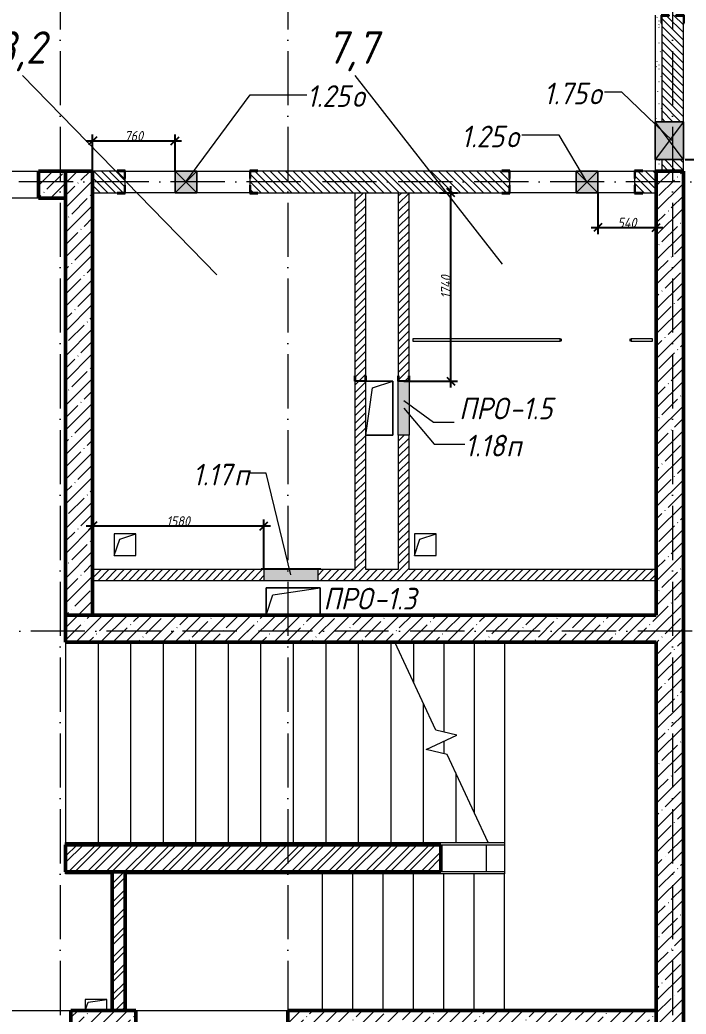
# Model space of a CAD drawing. Header units: millimetres. Extents: x -12989 to 629078, y -109036 to 555275.
# Drawn here: x 581592 to 587739, y 321288 to 330468 of the extents above; entities that cross this region are included whole.
import ezdxf

# ---------------------------------------------------------------- set-up
doc = ezdxf.new("R2010")
doc.units = ezdxf.units.MM
doc.linetypes.add('50_200_ШТРИХ_1Т_ш5_п1_п1_', pattern=[700, 500, -100, 0, -100])
for name, color, linetype, lineweight in [('A-____-____-DIMS', 7, 'Continuous', 9), ('A-DETL-GENF-OTLN', 7, 'Continuous', 9), ('A-DOOR-OPNG-MCUT', 7, 'Continuous', 35), ('A-FLOR-____-OTLN', 7, 'Continuous', 9), ('A-GENM-____-IDEN', 7, 'Continuous', 9), ('A-GENM-____-MCUT', 7, 'Continuous', 25), ('A-GENM-____-OTLN', 7, 'Continuous', 9), ('A-GENM-____-OTLN-1', 7, 'Continuous', 25), ('A-GLAZ-____-IDEN', 7, 'Continuous', 9), ('A-GLAZ-____-OTLN', 7, 'Continuous', 9), ('A-WALL-____-MCUT', 7, 'Continuous', 13), ('A-WALL-____-MCUT-2', 7, 'Continuous', 50), ('A-WALL-____-OTLN', 7, 'Continuous', 9), ('A-WALL-____-PATT-1', 7, 'Continuous', 9), ('A-WALL-FNSH-MCUT-1', 7, 'Continuous', 9), ('I-WALL-____-OTLN', 7, 'Continuous', 9), ('S-GRID-____-OTLN-1', 7, '50_200_ШТРИХ_1Т_ш5_п1_п1_', 9), ('S-STRS-____-MBND', 7, 'Continuous', 9), ('S-STRS-____-OTLN-1', 7, 'Continuous', 9)]:
    doc.layers.add(name, color=color, linetype=linetype, lineweight=lineweight)
for name, color, linetype, lineweight, true_color in [('A-AREA-IDEN-1', 7, 'Continuous', 9, 0xaaaaaa), ('A-DOOR-____-OTLN-1', 7, 'Continuous', 9, 0xffffff), ('A-GLAZ-____-OTLN-1', 7, 'Continuous', 9, 0xc0c0c0), ('A-WALL-____-PATT-2', 7, 'Continuous', 9, 0x787878)]:
    doc.layers.add(name, color=color, linetype=linetype, lineweight=lineweight, true_color=true_color)
doc.styles.add('ISOCPEUR_I', font='isocpeui.ttf', dxfattribs={"width": 0.9, "height": 2.5})
doc.styles.add('ISOCPEUR_I_11', font='isocpeui.ttf', dxfattribs={"width": 0.9, "height": 200})
doc.styles.add('ISOCPEUR_I_7', font='isocpeui.ttf', dxfattribs={"width": 0.9, "height": 90})
doc.dimstyles.new('ISO-1_8_0_9К_СРЕДНИЙ_Кладочные_1', dxfattribs={"dimscale": 304.8, "dimtxt": 89.638306, "dimasz": 0.246063, "dimexe": 0.19685, "dimexo": 0, "dimgap": 0, "dimtad": 1, "dimdec": 3, "dimrnd": 0.001, "dimdsep": 46, "dimtxsty": 'ISOCPEUR_I_7', "dimblk1": 'OBLIQUE', "dimblk2": 'OBLIQUE', "dimsah": 1, "dimcen": 0.09, "dimdle": 0.19685, "dimazin": 0, "dimtfac": 1, "dimtdec": 4, "dimtix": 1, "dimtmove": 0, "dimatfit": 3, "dimfxl": 1, "dimtvp": 1, "dimtolj": 1, "dimtzin": 0, "dimarcsym": 2})
doc.dimstyles.new('ISO-1_8_0_9К_СРЕДНИЙ_Кладочные_2', dxfattribs={"dimscale": 304.8, "dimtxt": 89.638306, "dimasz": 0.246063, "dimexe": 0.19685, "dimexo": 0, "dimgap": 0, "dimtad": 1, "dimdec": 3, "dimrnd": 0.001, "dimdsep": 46, "dimtxsty": 'ISOCPEUR_I_7', "dimblk1": 'OBLIQUE', "dimblk2": 'OBLIQUE', "dimsah": 1, "dimcen": 0.09, "dimdle": 0.19685, "dimazin": 0, "dimtfac": 1, "dimtdec": 4, "dimtix": 1, "dimtmove": 1, "dimatfit": 3, "dimfxl": 1, "dimtvp": 1, "dimtolj": 1, "dimtzin": 0, "dimarcsym": 2})
pattern_1 = [(135, (513013.31, 265891.49), (-35.35534, -35.35534), [])]
pattern_2 = [(45, (513013.31, 265891.49), (-35.35534, 35.35534), [])]
pattern_3 = [(45, (513013.31, 265891.49), (-85.53659, 85.53659), []), (45, (513070.34, 265891.49), (-85.53659, 85.53659), [])]
pattern_4 = [(45, (513013.31, 265891.49), (-114.04925, 114.04925), []), (45, (513127.36, 265891.49), (-114.04925, 114.04925), [201.612, -40.322, 3.353, -36.97])]

# ---------------------------------------------------------------- blocks, each defined once
blk = doc.blocks.new('DOR_ДУ_распашная__1Ст_Прямоугольная_ШЕР - Вн_650х2100h_Кабинки С_у-17949503-АР1_План отверстий 1 этажа в осях 1-64_Ю-ЯЯ')
at = {"layer": 'A-DOOR-OPNG-MCUT'}
for p, q in [((-325, 10), (-325, -10)), ((325, -10), (325, 10))]:
    blk.add_line(p, q, dxfattribs=at)
blk = doc.blocks.new('Фахверк_СКБ_Уголок - 200_4010-27904266-АР1_План отверстий 1 этажа в осях 1-64_Ю-ЯЯ')
at = {"layer": 'A-GENM-____-MCUT'}
for p, q in [((125, 156), (50, 156)), ((50, 156), (50, 150)), ((50, 150), (119, 150)), ((119, 150), (119, 81)), ((125, 81), (125, 156)), ((119, 81), (125, 81)), ((125, 19), (119, 19)), ((119, 19), (119, -50)), ((125, -56), (125, 19)), ((119, -50), (50, -50)), ((50, -50), (50, -56)), ((50, -56), (125, -56))]:
    blk.add_line(p, q, dxfattribs=at)
blk = doc.blocks.new('154_Фахверк_СКБ_Швеллер - Тип_100_4010-28107991-АР1_План отверстий 1 этажа в осях 1-64_Ю-ЯЯ')
at = {"layer": 'A-GENM-____-MCUT'}
for p, q in [((125, 50), (175, 50)), ((125, -50), (125, 50)), ((128, 47), (128, -47)), ((175, 47), (128, 47)), ((175, 50), (175, 47)), ((175, -50), (125, -50)), ((128, -47), (175, -47)), ((175, -47), (175, -50))]:
    blk.add_line(p, q, dxfattribs=at)
blk = doc.blocks.new('154_Стойка_СКБ_Уголок - СМ-2230_200-28216496-АР1_План отверстий 1 этажа в осях 1-64_Ю-ЯЯ')
at = {"layer": 'A-GENM-____-MCUT'}
for p, q in [((125, 156), (125, 81)), ((200, 156), (125, 156)), ((131, 81), (131, 150)), ((131, 150), (200, 150)), ((200, 150), (200, 156)), ((125, 81), (131, 81)), ((131, 19), (125, 19)), ((125, 19), (125, -56)), ((131, -50), (131, 19)), ((125, -56), (200, -56)), ((200, -50), (131, -50)), ((200, -56), (200, -50))]:
    blk.add_line(p, q, dxfattribs=at)
blk = doc.blocks.new('154_Стойка_СКБ_Уголок - СМ-2590_200-37111837-АР1_План отверстий 1 этажа в осях 1-64_Ю-ЯЯ')
at = {"layer": 'A-GENM-____-MCUT'}
for p, q in [((125, 156), (125, 81)), ((200, 156), (125, 156)), ((131, 81), (131, 150)), ((131, 150), (200, 150)), ((200, 150), (200, 156)), ((125, 81), (131, 81)), ((131, 19), (125, 19)), ((125, 19), (125, -56)), ((131, -50), (131, 19)), ((125, -56), (200, -56)), ((200, -50), (131, -50)), ((200, -56), (200, -50))]:
    blk.add_line(p, q, dxfattribs=at)
blk = doc.blocks.new('AR_Отверстие Ниша - Лючок-32401590-АР1_План отверстий 1 этажа в осях 1-64_Ю-ЯЯ')
at = {"layer": 'A-GLAZ-____-OTLN'}
blk.add_hatch(color=256, dxfattribs=at).paths.add_polyline_path([(250, -47), (250, 50), (-250, 50), (-250, -50), (250, -50)], flags=0)
for p, q in [((-250, 50), (250, 50)), ((250, 50), (250, -50)), ((250, -50), (-250, -50))]:
    blk.add_line(p, q, dxfattribs=at)
blk = doc.blocks.new('AR_Отверстие Ниша - Лючок-32401620-АР1_План отверстий 1 этажа в осях 1-64_Ю-ЯЯ')
at = {"layer": 'A-GLAZ-____-OTLN'}
blk.add_hatch(color=256, dxfattribs=at).paths.add_polyline_path([(250, -50), (250, 50), (-250, 50), (-250, -50), (27.8, -50)], flags=0)
for p, q in [((250, 50), (-250, 50)), ((-250, 50), (-250, -50)), ((250, -50), (250, 50)), ((-250, -50), (250, -50))]:
    blk.add_line(p, q, dxfattribs=at)
blk = doc.blocks.new('Л_Общий_Лючок - Лючок-29683801-АР1_План отверстий 1 этажа в осях 1-64_Ю-ЯЯ')
at = {"layer": 'A-GLAZ-____-OTLN-1'}
blk.add_hatch(color=256, dxfattribs=at).paths.add_polyline_path([(-24, 6), (-24, 0), (524, 0), (524, 6), (0, 6)], flags=0)
at = {"layer": 'A-GLAZ-____-OTLN'}
for p, q in [((524, 6), (-24, 6)), ((-24, 6), (-24, 0)), ((524, 6), (524, 0))]:
    blk.add_line(p, q, dxfattribs=at)
blk = doc.blocks.new('AR_Отверстие прямоугольное _в плите_ - AR_Отверстие прямоугольное _в плите_-V193-АР1_План отверстий 1 этажа в осях 1-64_Ю-ЯЯ')
at = {"layer": 'A-GENM-____-OTLN'}
for p, q in [((250, 125), (-250, 125)), ((-250, 125), (-250, -125)), ((-187.5, 62.5), (250, 125)), ((250, -125), (250, 125)), ((-250, -125), (-187.5, 62.5))]:
    blk.add_line(p, q, dxfattribs=at)
blk = doc.blocks.new('AR_Отверстие прямоугольное _в плите_ - AR_Отверстие прямоугольное _в плите_-30459597-АР1_План отверстий 1 этажа в осях 1-64_Ю-ЯЯ')
at = {"layer": 'A-GENM-____-OTLN'}
for p, q in [((100, 100), (-100, 100)), ((-100, 100), (-100, -100)), ((-50, 50), (100, 100)), ((100, -100), (100, 100)), ((-100, -100), (-50, 50)), ((-100, -100), (100, -100))]:
    blk.add_line(p, q, dxfattribs=at)
blk = doc.blocks.new('AR_Отверстие прямоугольное _в плите_ - AR_Отверстие прямоугольное _в плите_-V183-АР1_План отверстий 1 этажа в осях 1-64_Ю-ЯЯ')
at = {"layer": 'A-GENM-____-OTLN'}
for p, q in [((125, 250), (-125, 250)), ((-125, -250), (-62.5, 187.5)), ((-62.5, 187.5), (125, 250)), ((125, -250), (125, 250)), ((-125, -250), (125, -250))]:
    blk.add_line(p, q, dxfattribs=at)
blk = doc.blocks.new('AR_Отверстие прямоугольное _в плите_ - AR_Отверстие прямоугольное _в плите_-V227-АР1_План отверстий 1 этажа в осях 1-64_Ю-ЯЯ')
at = {"layer": 'A-GENM-____-OTLN'}
for p, q in [((100, 50), (-100, 50)), ((-100, 50), (-100, -50)), ((-100, -50), (-75, 25)), ((-75, 25), (100, 50)), ((100, -50), (100, 50))]:
    blk.add_line(p, q, dxfattribs=at)
blk = doc.blocks.new('AR_Отверстие прямоугольное _в стене__БезПР - AR_Отверстие прямоугольное _в стене__БезПР-37119476-АР1_План отверстий 1 этажа в осях 1-64_Ю-ЯЯ')
at = {"layer": 'A-GLAZ-____-OTLN'}
blk.add_hatch(color=256, dxfattribs=at).paths.add_polyline_path([(175, 100), (-175, 100), (-175, -160), (175, -160)], flags=0)
at = {"layer": 'A-DETL-GENF-OTLN'}
for p, q in [((-175, -160), (-175, 100)), ((-175, 100), (175, 100)), ((175, 100), (-175, -160)), ((-175, 100), (175, -160)), ((175, 100), (-175, 100)), ((-175, 100), (-175, -160)), ((175, 100), (175, -160)), ((175, -160), (175, 100)), ((175, -160), (-175, -160)), ((-175, -160), (175, -160))]:
    blk.add_line(p, q, dxfattribs=at)
blk = doc.blocks.new('AR_Отверстие прямоугольное _в стене__БезПР - AR_Отверстие прямоугольное _в стене__БезПР-36427864-АР1_План отверстий 1 этажа в осях 1-64_Ю-ЯЯ')
at = {"layer": 'A-GLAZ-____-OTLN'}
blk.add_hatch(color=256, dxfattribs=at).paths.add_polyline_path([(100, -100), (100, 100), (-100, 100), (-100, -100)], flags=0)
at = {"layer": 'A-DETL-GENF-OTLN'}
for p, q in [((-100, -100), (-100, 100)), ((-100, 100), (100, 100)), ((100, 100), (-100, -100)), ((-100, 100), (100, -100)), ((100, 100), (-100, 100)), ((-100, 100), (-100, -100)), ((100, 100), (100, -100)), ((100, -100), (100, 100)), ((100, -100), (-100, -100)), ((-100, -100), (100, -100))]:
    blk.add_line(p, q, dxfattribs=at)
at = {"layer": 'A-GLAZ-____-OTLN'}
blk.add_line((100, 100), (-100, 100), dxfattribs=at)
blk = doc.blocks.new('_Oblique')
at = {"color": 0, "linetype": 'ByBlock', "lineweight": -2}
blk.add_line((-0.5, -0.5), (0.5, 0.5), dxfattribs=at)
blk = doc.blocks.new('*D5556')
at = {"layer": 'A-____-____-DIMS', "color": 0, "lineweight": -2, "transparency": 16777216}
for p, q in [((585568.1, 327072.5), (585568.1, 328932.5)), ((585462, 328872.5), (585628.1, 328872.5)), ((585134.7, 327132.5), (585628.1, 327132.5))]:
    blk.add_line(p, q, dxfattribs=at)
at = {"layer": 'Defpoints', "color": 0, "transparency": 16777216}
for p in [(585462, 328872.5), (585568.1, 328872.5), (585134.7, 327132.5)]:
    blk.add_point(p, dxfattribs=at)
at = {"layer": 'A-____-____-DIMS', "color": 0, "lineweight": -2, "transparency": 16777216, "xscale": 75, "yscale": 75, "zscale": 75}
for p, rotation in [((585568.1, 328872.5), 90), ((585568.1, 327132.5), 270)]:
    blk.add_blockref('_Oblique', p, dxfattribs=dict(at, rotation=rotation))
at = {"layer": 'A-____-____-DIMS', "color": 0, "transparency": 16777216, "insert": (585522.5, 328002.5), "char_height": 90, "width": 521.281, "attachment_point": 5, "rotation": 90, "style": 'ISOCPEUR_I_7'}
blk.add_mtext('\\A1;1740', dxfattribs=at)
blk = doc.blocks.new('*D5557')
at = {"layer": 'A-____-____-DIMS', "color": 0, "lineweight": -2, "transparency": 16777216}
for p, q in [((582263.3, 325901), (582263.3, 325735)), ((583843.3, 325395.6), (583843.3, 325855)), ((582203.3, 325795), (583903.3, 325795))]:
    blk.add_line(p, q, dxfattribs=at)
at = {"layer": 'Defpoints', "color": 0, "transparency": 16777216}
for p in [(582263.3, 325901), (583843.3, 325795), (583843.3, 325395.6)]:
    blk.add_point(p, dxfattribs=at)
at = {"layer": 'A-____-____-DIMS', "color": 0, "lineweight": -2, "transparency": 16777216, "xscale": 75, "yscale": 75, "zscale": 75, "rotation": 180}
blk.add_blockref('_Oblique', (582263.3, 325795), dxfattribs=at)
at = {"layer": 'A-____-____-DIMS', "color": 0, "lineweight": -2, "transparency": 16777216, "xscale": 75, "yscale": 75, "zscale": 75}
blk.add_blockref('_Oblique', (583843.3, 325795), dxfattribs=at)
at = {"layer": 'A-____-____-DIMS', "color": 0, "transparency": 16777216, "insert": (583053.3, 325840), "char_height": 90, "width": 504.733, "attachment_point": 5, "style": 'ISOCPEUR_I_7'}
blk.add_mtext('\\A1;1580', dxfattribs=at)
blk = doc.blocks.new('*D5619')
at = {"layer": 'A-____-____-DIMS', "color": 0, "lineweight": -2, "transparency": 16777216}
for p, q in [((587730.7, 329177.5), (588475, 329177.5)), ((588415, 329177.5), (588415, 329012.5)), ((588013.3, 329072.5), (588475, 329072.5)), ((588415, 329072.5), (588415, 328754.9))]:
    blk.add_line(p, q, dxfattribs=at)
at = {"layer": 'Defpoints', "color": 0, "transparency": 16777216}
for p in [(587730.7, 329177.5), (588415, 329177.5), (588013.3, 329072.5)]:
    blk.add_point(p, dxfattribs=at)
at = {"layer": 'A-____-____-DIMS', "color": 0, "lineweight": -2, "transparency": 16777216, "xscale": 75, "yscale": 75, "zscale": 75}
for p, rotation in [((588415, 329177.5), 90), ((588415, 329072.5), 270)]:
    blk.add_blockref('_Oblique', p, dxfattribs=dict(at, rotation=rotation))
at = {"layer": 'A-____-____-DIMS', "color": 0, "transparency": 16777216, "insert": (588283.6, 328630.8), "char_height": 90, "width": 368.207, "attachment_point": 1, "rotation": 90, "line_spacing_factor": 1.149209, "style": 'ISOCPEUR_I_7'}
blk.add_mtext('\\A1;105', dxfattribs=at)
blk = doc.blocks.new('*D5635')
at = {"layer": 'A-____-____-DIMS', "color": 0, "lineweight": -2, "transparency": 16777216}
for p, q in [((582263.3, 329072.5), (582263.3, 329410.8)), ((583023.3, 329072.5), (583023.3, 329410.8)), ((582203.3, 329350.8), (583083.3, 329350.8))]:
    blk.add_line(p, q, dxfattribs=at)
at = {"layer": 'Defpoints', "color": 0, "transparency": 16777216}
for p in [(583023.3, 329350.8), (582263.3, 329072.5), (583023.3, 329072.5)]:
    blk.add_point(p, dxfattribs=at)
at = {"layer": 'A-____-____-DIMS', "color": 0, "lineweight": -2, "transparency": 16777216, "xscale": 75, "yscale": 75, "zscale": 75, "rotation": 180}
blk.add_blockref('_Oblique', (582263.3, 329350.8), dxfattribs=at)
at = {"layer": 'A-____-____-DIMS', "color": 0, "lineweight": -2, "transparency": 16777216, "xscale": 75, "yscale": 75, "zscale": 75}
blk.add_blockref('_Oblique', (583023.3, 329350.8), dxfattribs=at)
at = {"layer": 'A-____-____-DIMS', "color": 0, "transparency": 16777216, "insert": (582643.3, 329396.4), "char_height": 90, "width": 409.578, "attachment_point": 5, "style": 'ISOCPEUR_I_7'}
blk.add_mtext('\\A1;760', dxfattribs=at)
blk = doc.blocks.new('*D5636')
at = {"layer": 'A-____-____-DIMS', "color": 0, "lineweight": -2, "transparency": 16777216}
for p, q in [((586923.3, 328872.5), (586923.3, 328490.8)), ((587463.3, 328656.9), (587463.3, 328490.8)), ((586863.3, 328550.8), (587523.3, 328550.8))]:
    blk.add_line(p, q, dxfattribs=at)
at = {"layer": 'Defpoints', "color": 0, "transparency": 16777216}
for p in [(586923.3, 328872.5), (587463.3, 328656.9), (587463.3, 328550.8)]:
    blk.add_point(p, dxfattribs=at)
at = {"layer": 'A-____-____-DIMS', "color": 0, "lineweight": -2, "transparency": 16777216, "xscale": 75, "yscale": 75, "zscale": 75, "rotation": 180}
blk.add_blockref('_Oblique', (586923.3, 328550.8), dxfattribs=at)
at = {"layer": 'A-____-____-DIMS', "color": 0, "lineweight": -2, "transparency": 16777216, "xscale": 75, "yscale": 75, "zscale": 75}
blk.add_blockref('_Oblique', (587463.3, 328550.8), dxfattribs=at)
at = {"layer": 'A-____-____-DIMS', "color": 0, "transparency": 16777216, "insert": (587193.3, 328595.8), "char_height": 90, "width": 426.127, "attachment_point": 5, "style": 'ISOCPEUR_I_7'}
blk.add_mtext('\\A1;540', dxfattribs=at)

msp = doc.modelspace()

# ---------------------------------------------------------------- hatches: boundary and pattern name
at = {"layer": 'A-WALL-____-PATT-1'}
h = msp.add_hatch(dxfattribs=at)
h.set_pattern_fill('FP_6', color=256, style=0, pattern_type=2)
h.set_pattern_definition(pattern_1)
h.paths.add_polyline_path([(587513.3109, 329072.5335), (587713.3109, 329072.5335), (587713.3109, 329177.5335), (587513.3109, 329177.5335)], flags=0)
h.paths.add_polyline_path([(587650.1165, 329527.5335), (587713.3109, 329527.5335), (587713.3109, 330506.5335), (587644.3109, 330506.5335), (587644.3109, 330512.5335), (587582.3109, 330512.5335), (587582.3109, 330506.5335), (587513.3109, 330506.5335), (587513.3109, 329527.5335)], flags=0)
h.paths.add_polyline_path([(587644.3109, 332732.5335), (587644.3109, 332738.5335), (587713.3109, 332738.5335), (587713.3109, 333072.5335), (587513.3109, 333072.5335), (587513.3109, 332738.5335), (587582.3109, 332738.5335), (587582.3109, 332732.5335)], flags=0)
h = msp.add_hatch(dxfattribs=at)
h.set_pattern_fill('FP_13', color=256, style=0, pattern_type=2)
h.set_pattern_definition(pattern_4)
h.paths.add_polyline_path([(582013.3109, 328822.5335), (582013.3109, 329072.5335), (581763.3109, 329072.5335), (581763.3109, 328822.5335)], flags=0)
h.paths.add_polyline_path([(580162.9275, 328822.5335), (580163.3109, 328822.5335), (580162.9275, 329072.5335), (579963.3109, 329072.5335), (579963.3109, 328822.5335)], flags=0)
h = msp.add_hatch(dxfattribs=at)
h.set_pattern_fill('FP_13', color=256, style=0, pattern_type=2)
h.set_pattern_definition(pattern_4)
h.paths.add_polyline_path([(582263.3109, 324972.5335), (582263.3109, 329072.5335), (582013.3109, 329072.5335), (582013.3109, 324972.5335)], flags=0)
h = msp.add_hatch(dxfattribs=at)
h.set_pattern_fill('FP_6', color=256, style=0, pattern_type=2)
h.set_pattern_definition(pattern_1)
h.paths.add_polyline_path([(587463.3109, 328872.5335), (587463.3109, 329072.5335), (587269.3109, 329072.5335), (587269.3109, 329003.5335), (587263.3109, 329003.5335), (587263.3109, 328941.5335), (587269.3109, 328941.5335), (587269.3109, 328872.5335), (587338.3109, 328872.5335)], flags=0)
h.paths.add_polyline_path([(583788.3109, 328872.5335), (586107.3109, 328873.0335), (586107.3109, 328941.5335), (586113.3109, 328941.5335), (586113.3109, 329003.5335), (586107.3109, 329003.5335), (586107.3109, 329072.5335), (583719.3109, 329072.0335), (583719.3109, 329003.5335), (583713.3109, 329003.5335), (583713.3109, 328941.5335), (583719.3109, 328941.5335), (583719.3109, 328872.5335)], flags=0)
h.paths.add_polyline_path([(582488.3109, 328872.5335), (582557.3109, 328872.5335), (582557.3109, 328941.5335), (582563.3109, 328941.5335), (582563.3109, 329003.5335), (582557.3109, 329003.5335), (582557.3109, 329072.5335), (582263.3109, 329072.5335), (582263.3109, 328872.5335), (582357.3109, 328872.5335)], flags=0)
h = msp.add_hatch(dxfattribs=at)
h.set_pattern_fill('FP_13', color=256, style=0, pattern_type=2)
h.set_pattern_definition(pattern_4)
h.paths.add_polyline_path([(587674.8054, 321072.5335), (587713.3109, 321072.5335), (587713.3109, 329072.5335), (587463.3109, 329072.5335), (587463.3109, 321072.5335)], flags=0)
h = msp.add_hatch(dxfattribs=at)
h.set_pattern_fill('FP_5', color=256, style=0, pattern_type=2)
h.set_pattern_definition(pattern_2)
h.paths.add_polyline_path([(584683.3109, 325392.5335), (584783.3109, 325392.5335), (584783.3109, 327132.5335), (584683.3109, 327132.5335), (584683.3109, 326344.3197)], flags=0)
h.paths.add_polyline_path([(584780.3109, 327135.5335), (584780.3109, 327182.5335), (584783.3109, 327182.5335), (584783.3109, 328872.5335), (584683.3109, 328872.5335), (584683.3109, 327182.5335), (584686.3109, 327182.5335), (584686.3109, 327135.5335)], flags=0)
h = msp.add_hatch(dxfattribs=at)
h.set_pattern_fill('FP_5', color=256, style=0, pattern_type=2)
h.set_pattern_definition(pattern_2)
h.paths.add_polyline_path([(585083.3109, 325392.5335), (585183.3109, 325392.5335), (585183.3109, 326632.5335), (585083.3109, 326632.5335), (585083.3109, 326344.3197)], flags=0)
h.paths.add_polyline_path([(585086.3109, 327135.5335), (585180.3109, 327135.5335), (585180.3109, 327182.5335), (585183.3109, 327182.5335), (585183.3109, 328872.5335), (585083.3109, 328872.5335), (585083.3109, 327182.5335), (585086.3109, 327182.5335)], flags=0)
h = msp.add_hatch(dxfattribs=at)
h.set_pattern_fill('FP_5', color=256, style=0, pattern_type=2)
h.set_pattern_definition(pattern_2)
h.paths.add_polyline_path([(587232.9302, 325292.5335), (587463.3109, 325292.5335), (587463.3109, 325392.5335), (584343.3109, 325392.5335), (584343.3109, 325292.5335), (585465.4295, 325292.5335)], flags=0)
h.paths.add_polyline_path([(583843.3109, 325292.5335), (583843.3109, 325392.5335), (582263.3109, 325392.5335), (582263.3109, 325292.5335), (583697.9289, 325292.5335)], flags=0)
h = msp.add_hatch(dxfattribs=at)
h.set_pattern_fill('FP_13', color=256, style=0, pattern_type=2)
h.set_pattern_definition(pattern_4)
h.paths.add_polyline_path([(587463.3109, 324722.5335), (587463.3109, 324972.5335), (582013.3109, 324972.5335), (582013.3109, 324722.5335), (587232.9302, 324722.5335)], flags=0)
h = msp.add_hatch(dxfattribs=at)
h.set_pattern_fill('FP_3', color=256, style=0, pattern_type=2)
h.set_pattern_definition(pattern_3)
h.paths.add_polyline_path([(585476.3759, 322602.5335), (585476.3759, 322852.5335), (582013.3109, 322852.5335), (582013.3109, 322602.5335), (585465.4295, 322602.5335)], flags=0)
h = msp.add_hatch(dxfattribs=at)
h.set_pattern_fill('FP_3', color=256, style=0, pattern_type=2)
h.set_pattern_definition(pattern_3)
h.paths.add_polyline_path([(582563.3109, 321322.5335), (582563.3109, 322602.5335), (582443.3109, 322602.5335), (582443.3109, 321322.5335)], flags=0)
h = msp.add_hatch(dxfattribs=at)
h.set_pattern_fill('FP_13', color=256, style=0, pattern_type=2)
h.set_pattern_definition(pattern_4)
h.paths.add_polyline_path([(587313.3109, 321072.5335), (587463.3109, 321072.5335), (587463.3109, 321322.5335), (584063.3109, 321322.5335), (584063.3109, 321072.5335), (587232.9302, 321072.5335)], flags=0)
h.paths.add_polyline_path([(582663.3109, 321072.5335), (582663.3109, 321322.5335), (582063.3109, 321322.5335), (582063.3109, 321072.5335)], flags=0)
at = {"layer": 'A-WALL-____-PATT-2'}
h = msp.add_hatch(dxfattribs=at)
h.set_pattern_fill('FP_187', color=256, style=0, pattern_type=2)
h.set_pattern_definition([(0, (513013.31, 265891.49), (203.2, 50.8), [3.353, -149.047, 3.353, -149.047, -812.8]), (0, (513013.31, 265891.49), (203.2, 50.8), [-304.8, 3.353, -301.447, 3.353, -149.047, -355.6]), (0, (513013.31, 265891.49), (203.2, 50.8), [-762, 3.353, -98.247, 3.353, -250.647]), (120, (513089.51, 265916.89), (-145.59409, 150.576362), [3.353, -149.047, 3.353, -149.047, -812.8]), (120, (513089.51, 265916.89), (-145.59409, 150.576362), [-304.8, 3.353, -301.447, 3.353, -149.047, -355.6]), (120, (513089.51, 265916.89), (-145.59409, 150.576362), [-762, 3.353, -98.247, 3.353, -250.647]), (240, (513114.91, 266018.49), (-57.60591, -201.376362), [3.353, -149.047, 3.353, -149.047, -812.8]), (240, (513114.91, 266018.49), (-57.60591, -201.376362), [-304.8, 3.353, -301.447, 3.353, -149.047, -355.6]), (240, (513114.91, 266018.49), (-57.60591, -201.376362), [-762, 3.353, -98.247, 3.353, -250.647])])
h.paths.add_polyline_path([(587453.3109, 329072.5335), (587513.3109, 329072.5335), (587513.3109, 329177.5335), (587453.3109, 329177.5335)], flags=0)
h.paths.add_polyline_path([(587453.3109, 329527.5335), (587513.3109, 329527.5335), (587513.3109, 330437.5335), (587507.3109, 330437.5335), (587507.3109, 330512.5335), (587453.3109, 330512.5335), (587453.3109, 329573.2899)], flags=0)
h.paths.add_polyline_path([(587507.3109, 332732.5335), (587507.3109, 332807.5335), (587513.3109, 332807.5335), (587513.3109, 333072.5335), (587453.3109, 333072.5335), (587453.3109, 332732.5335)], flags=0)

# ---------------------------------------------------------------- linework, layer by layer
at = {"layer": 'A-AREA-IDEN-1'}
for p, q in [((583409.0589, 328114.4597), (581617.1984, 329953.0887)), ((586044.5811, 328211.6714), (584684.6919, 329953.0887))]:
    msp.add_line(p, q, dxfattribs=at)
at = {"layer": 'A-FLOR-____-OTLN'}
for p, q in [((584783.3109, 327132.5335), (585033.3109, 327132.5335)), ((585033.3109, 327132.5335), (585033.3109, 326632.5335)), ((585033.3109, 326632.5335), (584783.3109, 326632.5335)), ((583863.3109, 325222.5335), (584363.3109, 325222.5335)), ((583863.3109, 324972.5335), (583863.3109, 325222.5335)), ((584363.3109, 325222.5335), (584363.3109, 324972.5335)), ((582013.3109, 322852.5335), (582013.3109, 322872.5335)), ((582013.3109, 322582.5335), (582013.3109, 322602.5335)), ((582443.3109, 322582.5335), (582013.3109, 322582.5335)), ((584383.3109, 322582.5335), (582563.3109, 322582.5335)), ((584383.3109, 321322.5335), (584383.3109, 322582.5335))]:
    msp.add_line(p, q, dxfattribs=at)
at = {"layer": 'A-GENM-____-IDEN'}
for p, q in [((585133.3109, 326954.5826), (585406.6102, 326752.7991)), ((585406.6102, 326752.7991), (585597.3668, 326752.7991))]:
    msp.add_line(p, q, dxfattribs=at)
at = {"layer": 'A-GLAZ-____-IDEN'}
for p, q in [((583123.3109, 328972.5335), (583716.3562, 329776.9429)), ((583716.3562, 329776.9429), (584239.8389, 329776.9429)), ((587147.175, 329800.7181), (586985.2895, 329800.7181)), ((587613.3109, 329352.5335), (587147.175, 329800.7181)), ((586567.9024, 329403.7181), (586222.3088, 329403.7181)), ((586823.3109, 328972.5335), (586567.9024, 329403.7181)), ((585133.3109, 326882.5335), (585415.6306, 326549.6077)), ((585415.6306, 326549.6077), (585697.9502, 326549.6077)), ((583865.523, 326281.8084), (583711.6847, 326281.8084)), ((584093.3109, 325342.5335), (583865.523, 326281.8084))]:
    msp.add_line(p, q, dxfattribs=at)
at = {"layer": 'A-WALL-____-MCUT'}
for p, q in [((587513.3109, 330437.5335), (587513.3109, 329527.5335)), ((587713.3109, 329527.5335), (587713.3109, 330437.5335)), ((587513.3109, 329177.5335), (587513.3109, 329072.5335)), ((587713.3109, 329072.5335), (587713.3109, 329177.5335)), ((582488.3109, 329072.5335), (582263.3109, 329072.5335)), ((586038.3109, 329072.5335), (583788.3109, 329072.5335)), ((587463.3109, 329072.5335), (587338.3109, 329072.5335)), ((587463.3109, 329072.5335), (587463.3109, 329072.5335)), ((582563.3109, 328941.5335), (582563.3109, 329003.5335)), ((583713.3109, 329003.5335), (583713.3109, 328941.5335)), ((586113.3109, 328941.5335), (586113.3109, 329003.5335)), ((587263.3109, 329003.5335), (587263.3109, 328941.5335)), ((582263.3109, 328872.5335), (582488.3109, 328872.5335)), ((583788.3109, 328872.5335), (586038.3109, 328872.5335)), ((587338.3109, 328872.5335), (587463.3109, 328872.5335))]:
    msp.add_line(p, q, dxfattribs=at)
at = {"layer": 'A-WALL-____-MCUT-2'}
for p, q in [((581763.3109, 329072.5335), (581763.3109, 328822.5335)), ((582263.3109, 329072.5335), (581763.3109, 329072.5335)), ((582013.3109, 329072.5335), (582013.3109, 324722.5335)), ((582263.3109, 324972.5335), (582263.3109, 329072.5335)), ((587463.3109, 329072.5335), (587463.3109, 324972.5335)), ((587713.3109, 329072.5335), (587463.3109, 329072.5335)), ((587713.3109, 321072.5335), (587713.3109, 329072.5335)), ((581763.3109, 328822.5335), (582013.3109, 328822.5335)), ((582013.3109, 324972.5335), (587463.3109, 324972.5335)), ((582013.3109, 324722.5335), (587463.3109, 324722.5335)), ((587463.3109, 324722.5335), (587463.3109, 321072.5335)), ((585476.3759, 322852.5335), (582013.3109, 322852.5335)), ((582013.3109, 322852.5335), (582013.3109, 322602.5335)), ((585476.3759, 322602.5335), (585476.3759, 322852.5335)), ((582013.3109, 322602.5335), (585476.3759, 322602.5335)), ((582443.3109, 322602.5335), (582443.3109, 321322.5335)), ((582563.3109, 321322.5335), (582563.3109, 322602.5335)), ((582663.3109, 321322.5335), (582063.3109, 321322.5335)), ((582063.3109, 321322.5335), (582063.3109, 321072.5335)), ((582443.3109, 321322.5335), (582563.3109, 321322.5335)), ((582663.3109, 321072.5335), (582663.3109, 321322.5335)), ((587463.3109, 321322.5335), (584063.3109, 321322.5335)), ((584063.3109, 321322.5335), (584063.3109, 321072.5335))]:
    msp.add_line(p, q, dxfattribs=at)
at = {"layer": 'A-WALL-____-OTLN'}
for p, q in [((580163.3109, 329072.5335), (581763.3109, 329072.5335)), ((581763.3109, 328822.5335), (580163.3109, 328822.5335)), ((585476.3759, 322852.5335), (586063.3109, 322852.5335)), ((585896.3759, 322602.5335), (585896.3759, 322852.5335)), ((586063.3109, 322852.5335), (586063.3109, 322602.5335)), ((586063.3109, 322602.5335), (585476.3759, 322602.5335)), ((579963.3109, 321322.5335), (582063.3109, 321322.5335)), ((582663.3109, 321322.5335), (584063.3109, 321322.5335))]:
    msp.add_line(p, q, dxfattribs=at)
at = {"layer": 'A-WALL-FNSH-MCUT-1'}
for p, q in [((587453.3109, 330512.5335), (587453.3109, 329527.5335)), ((587453.3109, 329177.5335), (587453.3109, 329072.5335)), ((587453.3109, 329072.5335), (587463.3109, 329072.5335)), ((584683.3109, 328872.5335), (584683.3109, 327182.5335)), ((584783.3109, 327182.5335), (584783.3109, 328872.5335)), ((585083.3109, 328872.5335), (585083.3109, 327182.5335)), ((585183.3109, 327182.5335), (585183.3109, 328872.5335)), ((586578.3109, 327522.5335), (585218.3109, 327522.5335)), ((585218.3109, 327522.5335), (585218.3109, 327502.5335)), ((585218.3109, 327502.5335), (586578.3109, 327502.5335)), ((587428.3109, 327522.5335), (587228.3109, 327522.5335)), ((587228.3109, 327502.5335), (587428.3109, 327502.5335)), ((587428.3109, 327502.5335), (587428.3109, 327522.5335)), ((584683.3109, 327132.5335), (584683.3109, 325392.5335)), ((584783.3109, 325392.5335), (584783.3109, 327132.5335)), ((585083.3109, 326632.5335), (585083.3109, 325392.5335)), ((585183.3109, 325392.5335), (585183.3109, 326632.5335)), ((583843.3109, 325392.5335), (582263.3109, 325392.5335)), ((584683.3109, 325392.5335), (584343.3109, 325392.5335)), ((585083.3109, 325392.5335), (584783.3109, 325392.5335)), ((587463.3109, 325392.5335), (585183.3109, 325392.5335)), ((582263.3109, 325292.5335), (583843.3109, 325292.5335)), ((584343.3109, 325292.5335), (587463.3109, 325292.5335))]:
    msp.add_line(p, q, dxfattribs=at)
at = {"layer": 'I-WALL-____-OTLN'}
for p, q in [((582563.3109, 329072.5335), (583023.3109, 329072.5335)), ((583223.3109, 329072.5335), (583713.3109, 329072.5335)), ((586113.3109, 329072.5335), (586723.3109, 329072.5335)), ((586923.3109, 329072.5335), (587263.3109, 329072.5335)), ((583023.3109, 328872.5335), (582563.3109, 328872.5335)), ((583713.3109, 328872.5335), (583223.3109, 328872.5335)), ((586723.3109, 328872.5335), (586113.3109, 328872.5335)), ((587263.3109, 328872.5335), (586923.3109, 328872.5335))]:
    msp.add_line(p, q, dxfattribs=at)
at = {"layer": 'S-GRID-____-OTLN-1'}
for p, q in [((581963.3109, 356784.3429), (581963.3109, 318783.0794)), ((584063.3109, 356784.3429), (584063.3109, 305473.1205)), ((587613.3109, 356784.3429), (587613.3109, 305473.1205)), ((617087.7175, 328972.5335), (508344.5407, 328972.5335)), ((588493.3514, 324822.5335), (508344.5407, 324822.5335))]:
    msp.add_line(p, q, dxfattribs=at)
at = {"layer": 'S-STRS-____-MBND'}
for p, q in [((585429.149, 323910.822), (585050.6417, 324722.5335)), ((585623.5869, 323863.5676), (585429.149, 323910.822)), ((585340.3657, 323731.4994), (585623.5869, 323863.5676)), ((585534.8036, 323684.2451), (585340.3657, 323731.4994)), ((585913.3109, 322872.5335), (585534.8036, 323684.2451))]:
    msp.add_line(p, q, dxfattribs=at)
at = {"layer": 'S-STRS-____-OTLN-1'}
for p, q in [((582013.3109, 324722.5335), (582013.3109, 322872.5335)), ((582013.3109, 324722.5335), (582013.3109, 322872.5335)), ((582313.3109, 324722.5335), (582313.3109, 322872.5335)), ((582313.3109, 324722.5335), (582313.3109, 322872.5335)), ((582613.3109, 324722.5335), (582613.3109, 322872.5335)), ((582613.3109, 324722.5335), (582613.3109, 322872.5335)), ((582913.3109, 324722.5335), (582913.3109, 322872.5335)), ((582913.3109, 324722.5335), (582913.3109, 322872.5335)), ((583213.3109, 324722.5335), (583213.3109, 322872.5335)), ((583213.3109, 324722.5335), (583213.3109, 322872.5335)), ((583513.3109, 324722.5335), (583513.3109, 322872.5335)), ((583513.3109, 324722.5335), (583513.3109, 322872.5335)), ((583813.3109, 324722.5335), (583813.3109, 322872.5335)), ((583813.3109, 324722.5335), (583813.3109, 322872.5335)), ((584113.3109, 324722.5335), (584113.3109, 322872.5335)), ((584113.3109, 324722.5335), (584113.3109, 322872.5335)), ((584413.3109, 324722.5335), (584413.3109, 322872.5335)), ((584413.3109, 324722.5335), (584413.3109, 322872.5335)), ((584713.3109, 324722.5335), (584713.3109, 322872.5335)), ((584713.3109, 324722.5335), (584713.3109, 322872.5335)), ((585013.3109, 324722.5335), (585013.3109, 322872.5335)), ((585013.3109, 324722.5335), (585013.3109, 322872.5335)), ((585223.3109, 324722.5335), (585223.3109, 324352.2433)), ((585223.3109, 324722.5335), (585223.3109, 324352.2433)), ((585503.3109, 324722.5335), (585503.3109, 323892.7984)), ((585503.3109, 324722.5335), (585503.3109, 323892.7984)), ((585783.3109, 324722.5335), (585783.3109, 323151.3194)), ((585783.3109, 324722.5335), (585783.3109, 323151.3194)), ((586063.3109, 324722.5335), (586063.3109, 322872.5335)), ((586063.3109, 324722.5335), (586063.3109, 322872.5335)), ((585313.3109, 324159.2377), (585313.3109, 322872.5335)), ((585313.3109, 324159.2377), (585313.3109, 322872.5335)), ((585503.3109, 323807.482), (585503.3109, 323691.8987)), ((585503.3109, 323807.482), (585503.3109, 323691.8987)), ((585613.3109, 323866.065), (585613.3109, 323858.7759)), ((585613.3109, 323866.065), (585613.3109, 323858.7759)), ((585613.3109, 323515.8856), (585613.3109, 322872.5335)), ((585613.3109, 323515.8856), (585613.3109, 322872.5335)), ((582013.3109, 322872.5335), (582313.3109, 322872.5335)), ((582313.3109, 322872.5335), (582613.3109, 322872.5335)), ((582613.3109, 322872.5335), (582913.3109, 322872.5335)), ((582913.3109, 322872.5335), (583213.3109, 322872.5335)), ((583213.3109, 322872.5335), (583513.3109, 322872.5335)), ((583513.3109, 322872.5335), (583813.3109, 322872.5335)), ((583813.3109, 322872.5335), (584113.3109, 322872.5335)), ((584113.3109, 322872.5335), (584413.3109, 322872.5335)), ((584413.3109, 322872.5335), (584713.3109, 322872.5335)), ((584713.3109, 322872.5335), (585013.3109, 322872.5335)), ((585013.3109, 322872.5335), (585313.3109, 322872.5335)), ((585313.3109, 322872.5335), (585613.3109, 322872.5335)), ((585613.3109, 322872.5335), (585913.3109, 322872.5335)), ((585913.3109, 322872.5335), (586063.3109, 322872.5335)), ((586063.3109, 322872.5335), (586063.3109, 322852.5335)), ((586063.3109, 322602.5335), (586063.3109, 322582.5335)), ((584383.3109, 321322.5335), (584383.3109, 322582.5335)), ((584663.3109, 322582.5335), (584383.3109, 322582.5335)), ((584943.3109, 322582.5335), (584663.3109, 322582.5335)), ((584663.3109, 321322.5335), (584663.3109, 322582.5335)), ((584663.3109, 321322.5335), (584663.3109, 322582.5335)), ((585223.3109, 322582.5335), (584943.3109, 322582.5335)), ((584943.3109, 321322.5335), (584943.3109, 322582.5335)), ((584943.3109, 321322.5335), (584943.3109, 322582.5335)), ((585503.3109, 322582.5335), (585223.3109, 322582.5335)), ((585223.3109, 321322.5335), (585223.3109, 322582.5335)), ((585223.3109, 321322.5335), (585223.3109, 322582.5335)), ((585783.3109, 322582.5335), (585503.3109, 322582.5335)), ((585503.3109, 321322.5335), (585503.3109, 322582.5335)), ((585503.3109, 321322.5335), (585503.3109, 322582.5335)), ((586063.3109, 322582.5335), (585783.3109, 322582.5335)), ((585783.3109, 321322.5335), (585783.3109, 322582.5335)), ((585783.3109, 321322.5335), (585783.3109, 322582.5335)), ((586063.3109, 321322.5335), (586063.3109, 322582.5335)), ((586063.3109, 321322.5335), (586063.3109, 322582.5335))]:
    msp.add_line(p, q, dxfattribs=at)

# ---------------------------------------------------------------- block references
at = {"layer": 'A-DOOR-____-OTLN-1'}
msp.add_blockref('DOR_ДУ_распашная__1Ст_Прямоугольная_ШЕР - Вн_650х2100h_Кабинки С_у-17949503-АР1_План отверстий 1 этажа в осях 1-64_Ю-ЯЯ', (586903.3109, 327512.5335), dxfattribs=at)
at = {"layer": 'A-GENM-____-OTLN'}
for name, p in [('AR_Отверстие прямоугольное _в плите_ - AR_Отверстие прямоугольное _в плите_-V183-АР1_План отверстий 1 этажа в осях 1-64_Ю-ЯЯ', (584908.3109, 326882.5335)), ('AR_Отверстие прямоугольное _в плите_ - AR_Отверстие прямоугольное _в плите_-30459597-АР1_План отверстий 1 этажа в осях 1-64_Ю-ЯЯ', (582563.3109, 325622.5335)), ('AR_Отверстие прямоугольное _в плите_ - AR_Отверстие прямоугольное _в плите_-30459597-АР1_План отверстий 1 этажа в осях 1-64_Ю-ЯЯ', (585333.3109, 325622.5335)), ('AR_Отверстие прямоугольное _в плите_ - AR_Отверстие прямоугольное _в плите_-V193-АР1_План отверстий 1 этажа в осях 1-64_Ю-ЯЯ', (584113.3109, 325097.5335)), ('AR_Отверстие прямоугольное _в плите_ - AR_Отверстие прямоугольное _в плите_-V227-АР1_План отверстий 1 этажа в осях 1-64_Ю-ЯЯ', (582295.5437, 321372.5335))]:
    msp.add_blockref(name, p, dxfattribs=at)
at = {"layer": 'A-GENM-____-OTLN-1'}
for name, p, rotation in [('154_Стойка_СКБ_Уголок - СМ-2590_200-37111837-АР1_План отверстий 1 этажа в осях 1-64_Ю-ЯЯ', (587563.3109, 330637.5335), 269.9999999999998), ('154_Стойка_СКБ_Уголок - СМ-2230_200-28216496-АР1_План отверстий 1 этажа в осях 1-64_Ю-ЯЯ', (582688.3109, 329022.5335), 180), ('154_Стойка_СКБ_Уголок - СМ-2230_200-28216496-АР1_План отверстий 1 этажа в осях 1-64_Ю-ЯЯ', (586238.3109, 329022.5335), 180), ('Фахверк_СКБ_Уголок - 200_4010-27904266-АР1_План отверстий 1 этажа в осях 1-64_Ю-ЯЯ', (587388.3109, 329022.5335), 180), ('154_Фахверк_СКБ_Швеллер - Тип_100_4010-28107991-АР1_План отверстий 1 этажа в осях 1-64_Ю-ЯЯ', (584733.3109, 327007.5335), 89.99999999999987), ('154_Фахверк_СКБ_Швеллер - Тип_100_4010-28107991-АР1_План отверстий 1 этажа в осях 1-64_Ю-ЯЯ', (585133.3109, 327007.5335), 89.9999999999999)]:
    msp.add_blockref(name, p, dxfattribs=dict(at, rotation=rotation))
msp.add_blockref('154_Стойка_СКБ_Уголок - СМ-2230_200-28216496-АР1_План отверстий 1 этажа в осях 1-64_Ю-ЯЯ', (583588.3109, 328922.5335), dxfattribs=at)
at = {"layer": 'A-GLAZ-____-OTLN'}
for name, p, rotation in [('AR_Отверстие прямоугольное _в стене__БезПР - AR_Отверстие прямоугольное _в стене__БезПР-37119476-АР1_План отверстий 1 этажа в осях 1-64_Ю-ЯЯ', (587613.3109, 329352.5335), 269.9999999999998), ('AR_Отверстие Ниша - Лючок-32401590-АР1_План отверстий 1 этажа в осях 1-64_Ю-ЯЯ', (585133.3109, 326882.5335), 269.9999999999999), ('AR_Отверстие Ниша - Лючок-32401620-АР1_План отверстий 1 этажа в осях 1-64_Ю-ЯЯ', (584093.3109, 325342.5335), 180)]:
    msp.add_blockref(name, p, dxfattribs=dict(at, rotation=rotation))
for name, p in [('AR_Отверстие прямоугольное _в стене__БезПР - AR_Отверстие прямоугольное _в стене__БезПР-36427864-АР1_План отверстий 1 этажа в осях 1-64_Ю-ЯЯ', (583123.3109, 328972.5335)), ('AR_Отверстие прямоугольное _в стене__БезПР - AR_Отверстие прямоугольное _в стене__БезПР-36427864-АР1_План отверстий 1 этажа в осях 1-64_Ю-ЯЯ', (586823.3109, 328972.5335)), ('Л_Общий_Лючок - Лючок-29683801-АР1_План отверстий 1 этажа в осях 1-64_Ю-ЯЯ', (583843.3109, 325392.5335))]:
    msp.add_blockref(name, p, dxfattribs=at)

# ---------------------------------------------------------------- texts
at = {"layer": 'A-AREA-IDEN-1', "char_height": 300, "width": 542, "attachment_point": 8, "line_spacing_factor": 1.139951, "style": 'ISOCPEUR_I'}
for s, insert in [('\\pxqc,t8.46667,16.93333,25.4,33.86667,42.33333,50.8,59.26667,67.73333,76.2,84.66667,93.13333,101.6,110.06667,118.53333,127,135.46667,143.93333,152.4,160.86667,169.33333,177.8,186.26667,194.73333,203.2,211.66667,220.13333,228.6,237.06667,245.53333,254,262.46667,270.93333;{8,2}', (581590.1869, 329992.9158)), ('\\pxqc,t8.46667,16.93333,25.4,33.86667,42.33333,50.8,59.26667,67.73333,76.2,84.66667,93.13333,101.6,110.06667,118.53333,127,135.46667,143.93333,152.4,160.86667,169.33333,177.8,186.26667,194.73333,203.2,211.66667,220.13333,228.6,237.06667,245.53333,254,262.46667,270.93333;{7,7}', (584657.6804, 329992.9158))]:
    msp.add_mtext(s, dxfattribs=dict(at, insert=insert))
at = {"layer": 'A-GENM-____-IDEN', "char_height": 200, "attachment_point": 1, "style": 'ISOCPEUR_I_11'}
for s, insert, width in [('ПРО', (585644.5102, 326979.9152), 562.784625), ('-1.5', (586108.8539, 326979.9152), 505.063125), ('ПРО', (584392.5076, 325223.7878), 562.784625), ('-1.3', (584856.8514, 325223.7878), 505.063125)]:
    msp.add_mtext(s, dxfattribs=dict(at, insert=insert, width=width))
at = {"layer": 'A-GLAZ-____-IDEN', "char_height": 200, "attachment_point": 1, "style": 'ISOCPEUR_I_11'}
for s, insert, width in [('1.25', (584239.8389, 329864.5575), 505.063125), ('1.75', (586425.8379, 329888.3327), 505.063125), ('\\fISOCPEUR|b0|i1|c204|p34|;\\W.9;о', (584656.5577, 329864.5575), 158.734125), ('\\fISOCPEUR|b0|i1|c204|p34|;\\W.9;о', (586842.5566, 329888.3327), 158.734125), ('1.25', (585662.8572, 329491.3327), 505.063125), ('\\fISOCPEUR|b0|i1|c204|p34|;\\W.9;о', (586079.576, 329491.3327), 158.734125), ('1.18', (585697.9502, 326637.2223), 461.772), ('\\fISOCPEUR|b0|i1|c204|p34|;\\W.9;п', (586078.9502, 326637.2223), 158.734125), ('1.17', (583187.3261, 326369.4229), 461.772), ('\\fISOCPEUR|b0|i1|c204|p34|;\\W.9;п', (583568.3261, 326369.4229), 158.734125)]:
    msp.add_mtext(s, dxfattribs=dict(at, insert=insert, width=width))

# ---------------------------------------------------------------- dimensions: what is measured, and where the dimension line sits
at = {"layer": 'A-____-____-DIMS'}
for base, p1, p2, override, picture, middle in [((583023.3109, 329350.796), (582263.3109, 329072.5335), (583023.3109, 329072.5335), {"dimpost": '<>', "dimfxl": 760}, '*D5635', (582643.3109, 329396.3755)), ((587463.3109, 328550.796), (586923.3109, 328872.5335), (587463.3109, 328656.862), {"dimpost": '<>', "dimfxl": 581.475894}, '*D5636', (587193.3109, 328595.796)), ((583843.3109, 325794.966), (582263.3109, 325901.032), (583843.3109, 325395.5815), {"dimpost": '<>', "dimfxl": 1658.879198}, '*D5557', (583053.3109, 325839.966))]:
    dim = msp.add_linear_dim(base=base, p1=p1, p2=p2, dimstyle='ISO-1_8_0_9К_СРЕДНИЙ_Кладочные_2', override=override, dxfattribs=at)
    dim.commit()
    dim.dimension.update_dxf_attribs({"geometry": picture, "text_midpoint": middle})
dim = msp.add_linear_dim(base=(588414.9517, 329177.5335), p1=(588013.3109, 329072.5335), p2=(587730.6609, 329177.5335), angle=90, dimstyle='ISO-1_8_0_9К_СРЕДНИЙ_Кладочные_1', override={"dimpost": '<>', "dimfxl": 301.522793}, dxfattribs=at)
dim.commit()
dim.dimension.update_dxf_attribs({"geometry": '*D5619', "text_midpoint": (588343.6472, 328754.8735), "dimtype": 160, "text_rotation": 90})
dim = msp.add_linear_dim(base=(585568.0631, 328872.5335), p1=(585134.6609, 327132.5335), p2=(585461.9971, 328872.5335), angle=90, dimstyle='ISO-1_8_0_9К_СРЕДНИЙ_Кладочные_2', override={"dimpost": '<>', "dimfxl": 1770.522226}, dxfattribs=at)
dim.commit()
dim.dimension.update_dxf_attribs({"geometry": '*D5556', "text_midpoint": (585522.4836, 328002.5335)})

doc.saveas('drawing.dxf')
